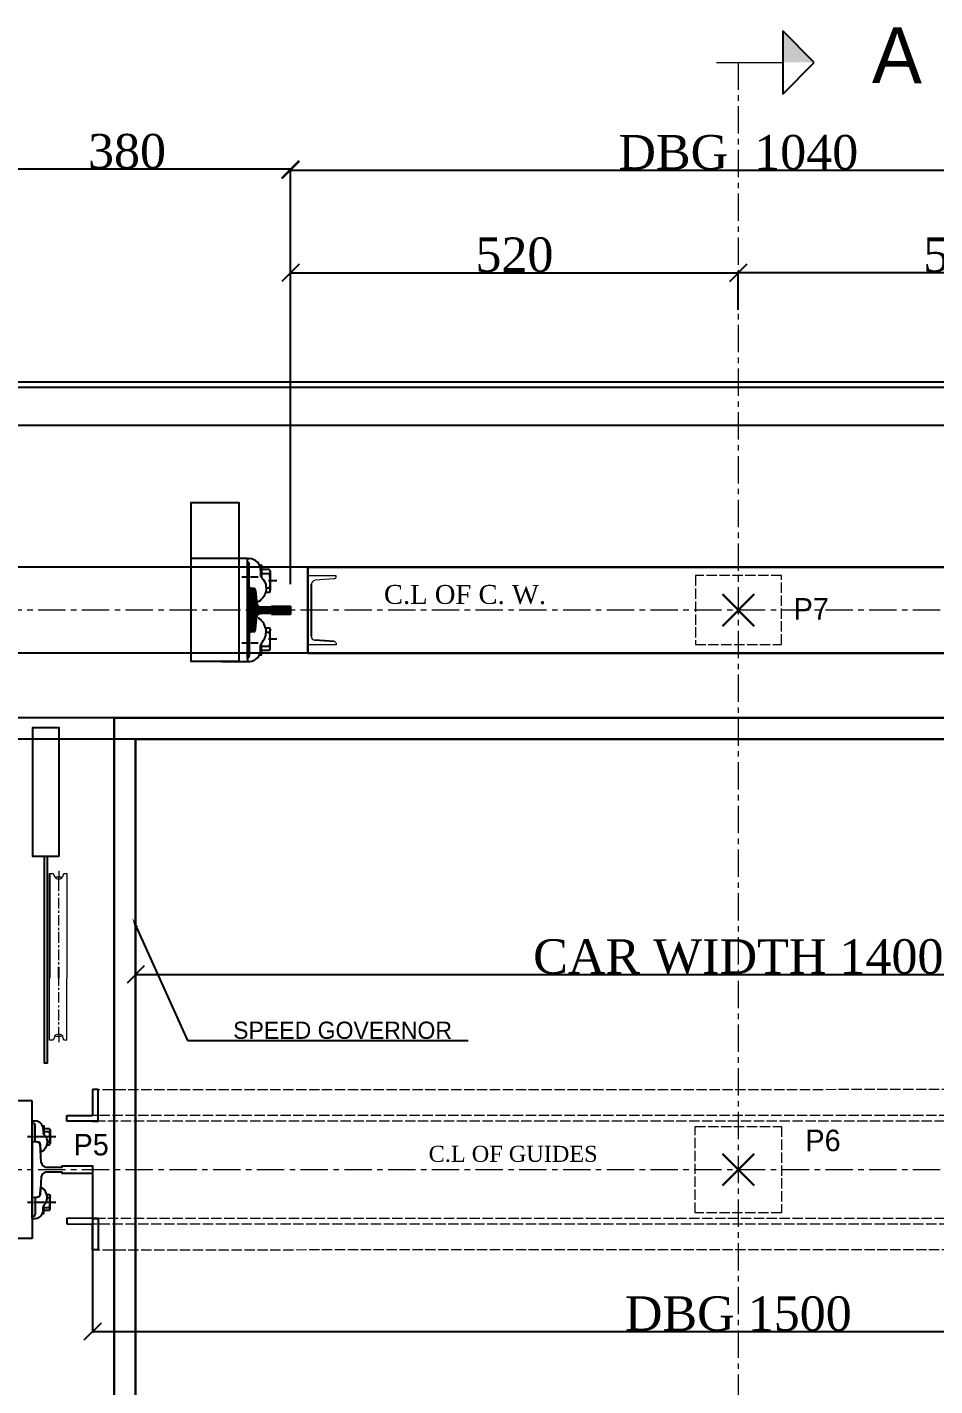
# Model space of a CAD drawing. Header units: millimetres. Extents: x -665 to 1024385, y -25305 to 3861.
# Drawn here: x 1713 to 2767, y -1580 to -1 of the extents above; entities that cross this region are included whole.
import ezdxf
from ezdxf import colors
from ezdxf.entities.mleader import LeaderData, LeaderLine
from ezdxf.math import Vec2, Vec3

# ---------------------------------------------------------------- set-up
doc = ezdxf.new("R2010")
doc.units = ezdxf.units.MM
for name, pattern in [('ACAD_ISO02W100', [15, 12, -3]), ('ACAD_ISO10W100', [18, 12, -3, 0, -3]), ('CENTER', [50.8, 31.75, -6.35, 6.35, -6.35]), ('CENTER2', [28.575, 19.05, -3.175, 3.175, -3.175])]:
    doc.linetypes.add(name, pattern=pattern)
for name, color, linetype in [('7', 6, 'ACAD_ISO10W100'), ('PDF_0', 7, 'Continuous'), ('PDF_gide rail', 7, 'Continuous'), ('Steel', 7, 'Continuous')]:
    doc.layers.add(name, color=color, linetype=linetype)
for name, color, linetype, lineweight in [('Car', 3, 'Continuous', 18), ('CL', 2, 'CENTER', 0), ('DL', 8, 'ACAD_ISO02W100', 0), ('step&guides', 3, 'Continuous', 30)]:
    doc.layers.add(name, color=color, linetype=linetype, lineweight=lineweight)
doc.styles.add('nassar2', font='cent.shx', dxfattribs={"height": 60})
doc.styles.add('top', font='cent.shx', dxfattribs={"height": 40})
doc.dimstyles.new('top', dxfattribs={"dimtxt": 35, "dimasz": 20, "dimexe": 1.25, "dimexo": 0.625, "dimtad": 1, "dimtxsty": 'top', "dimblk": 'OBLIQUE', "dimcen": 2.5, "dimadec": 0, "dimazin": 0, "dimtfac": 1, "dimtmove": 0, "dimatfit": 3, "dimldrblk": 'OBLIQUE', "dimfxl": 1, "dimarcsym": 0})
pattern_1 = [(45, (20053.08432, -10049.84649), (-0.08838834765, 0.08838834765), [])]

# ---------------------------------------------------------------- blocks, each defined once
blk = doc.blocks.new('_Oblique')
at = {"color": 0, "linetype": 'ByBlock', "lineweight": -2}
blk.add_line((-0.5, -0.5), (0.5, 0.5), dxfattribs=at)
blk = doc.blocks.new('*D3')
at = {"color": 0, "lineweight": -2, "transparency": 16777216}
for p, q in [((2018.7, -552.9), (2018.7, -285.3)), ((2018.7, -286.6), (2538.7, -286.6)), ((2538.7, -321), (2538.7, -285.3))]:
    blk.add_line(p, q, dxfattribs=at)
at = {"layer": 'Defpoints', "color": 0, "transparency": 16777216}
for p in [(2538.7, -286.6), (2538.7, -321.6), (2018.7, -553.6)]:
    blk.add_point(p, dxfattribs=at)
at = {"color": 0, "lineweight": -2, "transparency": 16777216, "xscale": 20, "yscale": 20, "zscale": 20, "rotation": 180}
blk.add_blockref('_Oblique', (2018.7, -286.6), dxfattribs=at)
at = {"color": 0, "lineweight": -2, "transparency": 16777216, "xscale": 20, "yscale": 20, "zscale": 20}
blk.add_blockref('_Oblique', (2538.7, -286.6), dxfattribs=at)
at = {"color": 0, "transparency": 16777216, "insert": (2278.7, -265.9), "char_height": 40, "attachment_point": 5, "style": 'top'}
blk.add_mtext('520', dxfattribs=at)
blk = doc.blocks.new('*D4')
at = {"color": 0, "lineweight": -2, "transparency": 16777216}
for p, q in [((2538.7, -329.8), (2538.7, -285.3)), ((3058.7, -286.6), (2538.7, -286.6)), ((3058.7, -552.9), (3058.7, -285.3))]:
    blk.add_line(p, q, dxfattribs=at)
at = {"layer": 'Defpoints', "color": 0, "transparency": 16777216}
for p in [(2538.7, -286.6), (2538.7, -330.4), (3058.7, -553.6)]:
    blk.add_point(p, dxfattribs=at)
at = {"color": 0, "lineweight": -2, "transparency": 16777216, "xscale": 20, "yscale": 20, "zscale": 20, "rotation": 180}
blk.add_blockref('_Oblique', (2538.7, -286.6), dxfattribs=at)
at = {"color": 0, "lineweight": -2, "transparency": 16777216, "xscale": 20, "yscale": 20, "zscale": 20}
blk.add_blockref('_Oblique', (3058.7, -286.6), dxfattribs=at)
at = {"color": 0, "transparency": 16777216, "insert": (2798.7, -265.9), "char_height": 40, "attachment_point": 5, "style": 'top'}
blk.add_mtext('520', dxfattribs=at)
blk = doc.blocks.new('*D5')
at = {"color": 0, "lineweight": -2, "transparency": 16777216}
for p, q in [((2018.7, -648.2), (2018.7, -166.3)), ((2018.7, -167.5), (3058.7, -167.5)), ((3058.7, -648.2), (3058.7, -166.3))]:
    blk.add_line(p, q, dxfattribs=at)
at = {"layer": 'Defpoints', "color": 0, "transparency": 16777216}
for p in [(3058.7, -167.5), (2018.7, -648.8), (3058.7, -648.8)]:
    blk.add_point(p, dxfattribs=at)
at = {"color": 0, "lineweight": -2, "transparency": 16777216, "xscale": 20, "yscale": 20, "zscale": 20, "rotation": 180}
blk.add_blockref('_Oblique', (2018.7, -167.5), dxfattribs=at)
at = {"color": 0, "lineweight": -2, "transparency": 16777216, "xscale": 20, "yscale": 20, "zscale": 20}
blk.add_blockref('_Oblique', (3058.7, -167.5), dxfattribs=at)
at = {"color": 0, "transparency": 16777216, "insert": (2538.7, -146.9), "char_height": 40, "attachment_point": 5, "style": 'top'}
blk.add_mtext('DBG  1040', dxfattribs=at)
blk = doc.blocks.new('*D6')
at = {"color": 0, "lineweight": -2, "transparency": 16777216}
for p, q in [((1638.7, -677.9), (1638.7, -165)), ((2018.7, -166.3), (1638.7, -166.3)), ((2018.7, -642.3), (2018.7, -165))]:
    blk.add_line(p, q, dxfattribs=at)
at = {"layer": 'Defpoints', "color": 0, "transparency": 16777216}
for p in [(1638.7, -166.3), (2018.7, -643), (1638.7, -678.6)]:
    blk.add_point(p, dxfattribs=at)
at = {"color": 0, "lineweight": -2, "transparency": 16777216, "xscale": 20, "yscale": 20, "zscale": 20, "rotation": 180}
blk.add_blockref('_Oblique', (1638.7, -166.3), dxfattribs=at)
at = {"color": 0, "lineweight": -2, "transparency": 16777216, "xscale": 20, "yscale": 20, "zscale": 20}
blk.add_blockref('_Oblique', (2018.7, -166.3), dxfattribs=at)
at = {"color": 0, "transparency": 16777216, "insert": (1828.7, -145.7), "char_height": 40, "attachment_point": 5, "style": 'top'}
blk.add_mtext('380', dxfattribs=at)
blk = doc.blocks.new('*D18')
at = {"color": 0, "lineweight": -2, "transparency": 16777216}
for p, q in [((1838, -828.6), (1221.1, -828.6)), ((1222.4, -1828.6), (1222.4, -828.6)), ((1888, -1828.6), (1221.1, -1828.6))]:
    blk.add_line(p, q, dxfattribs=at)
at = {"layer": 'Defpoints', "color": 0, "transparency": 16777216}
for p in [(1222.4, -828.6), (1838.7, -828.6), (1888.7, -1828.6)]:
    blk.add_point(p, dxfattribs=at)
at = {"color": 0, "lineweight": -2, "transparency": 16777216, "xscale": 20, "yscale": 20, "zscale": 20}
for p, rotation in [((1222.4, -828.6), 90), ((1222.4, -1828.6), 270)]:
    blk.add_blockref('_Oblique', p, dxfattribs=dict(at, rotation=rotation))
at = {"color": 0, "transparency": 16777216, "insert": (1201.7, -1278.6), "char_height": 40, "attachment_point": 5, "rotation": 90, "style": 'top'}
blk.add_mtext('CAR DEPTH 1000', dxfattribs=at)
blk = doc.blocks.new('*D29')
at = {"color": 0, "lineweight": -2, "transparency": 16777216}
for p, q in [((3288.7, -1324.7), (3288.7, -1517.9)), ((1788.7, -1333.7), (1788.7, -1517.9)), ((1788.7, -1516.7), (3288.7, -1516.7))]:
    blk.add_line(p, q, dxfattribs=at)
at = {"layer": 'Defpoints', "color": 0, "transparency": 16777216}
for p in [(3288.7, -1324.1), (1788.7, -1333.1), (3288.7, -1516.7)]:
    blk.add_point(p, dxfattribs=at)
at = {"color": 0, "lineweight": -2, "transparency": 16777216, "xscale": 20, "yscale": 20, "zscale": 20, "rotation": 180}
blk.add_blockref('_Oblique', (1788.7, -1516.7), dxfattribs=at)
at = {"color": 0, "lineweight": -2, "transparency": 16777216, "xscale": 20, "yscale": 20, "zscale": 20}
blk.add_blockref('_Oblique', (3288.7, -1516.7), dxfattribs=at)
at = {"color": 0, "transparency": 16777216, "insert": (2538.7, -1496), "char_height": 40, "attachment_point": 5, "style": 'top'}
blk.add_mtext('DBG 1500', dxfattribs=at)
blk = doc.blocks.new('*D30')
at = {"color": 0, "lineweight": -2, "transparency": 16777216}
for p, q in [((1838.7, -829.2), (1838.7, -1103.1)), ((3238.7, -829.2), (3238.7, -1103.1)), ((1838.7, -1101.9), (3238.7, -1101.9))]:
    blk.add_line(p, q, dxfattribs=at)
at = {"layer": 'Defpoints', "color": 0, "transparency": 16777216}
for p in [(1838.7, -828.6), (3238.7, -828.6), (3238.7, -1101.9)]:
    blk.add_point(p, dxfattribs=at)
at = {"color": 0, "lineweight": -2, "transparency": 16777216, "xscale": 20, "yscale": 20, "zscale": 20, "rotation": 180}
blk.add_blockref('_Oblique', (1838.7, -1101.9), dxfattribs=at)
at = {"color": 0, "lineweight": -2, "transparency": 16777216, "xscale": 20, "yscale": 20, "zscale": 20}
blk.add_blockref('_Oblique', (3238.7, -1101.9), dxfattribs=at)
at = {"color": 0, "transparency": 16777216, "insert": (2538.7, -1081.3), "char_height": 40, "attachment_point": 5, "style": 'top'}
blk.add_mtext('CAR WIDTH 1400', dxfattribs=at)
blk = doc.blocks.new('*D22')
at = {"color": 0, "lineweight": -2, "transparency": 16777216}
for p, q in [((1277.8, -678.6), (1222.4, -678.6)), ((1223.6, -828.6), (1223.6, -678.6)), ((1838, -828.6), (1222.4, -828.6))]:
    blk.add_line(p, q, dxfattribs=at)
at = {"layer": 'Defpoints', "color": 0, "transparency": 16777216}
for p in [(1223.6, -678.6), (1278.4, -678.6), (1838.7, -828.6)]:
    blk.add_point(p, dxfattribs=at)
at = {"color": 0, "lineweight": -2, "transparency": 16777216, "xscale": 20, "yscale": 20, "zscale": 20}
for p, rotation in [((1223.6, -678.6), 90), ((1223.6, -828.6), 270)]:
    blk.add_blockref('_Oblique', p, dxfattribs=dict(at, rotation=rotation))
at = {"color": 0, "transparency": 16777216, "insert": (1182.4, -753.6), "char_height": 40, "attachment_point": 5, "rotation": 90, "style": 'top'}
blk.add_mtext('150', dxfattribs=at)
blk = doc.blocks.new('*D31')
at = {"color": 0, "lineweight": -2, "transparency": 16777216}
for p, q in [((2038, -628.6), (1346.3, -628.6)), ((1347.6, -628.6), (1347.6, -728.6)), ((2038, -728.6), (1346.3, -728.6))]:
    blk.add_line(p, q, dxfattribs=at)
at = {"layer": 'Defpoints', "color": 0, "transparency": 16777216}
for p in [(2038.7, -628.6), (1347.6, -728.6), (2038.7, -728.6)]:
    blk.add_point(p, dxfattribs=at)
at = {"color": 0, "lineweight": -2, "transparency": 16777216, "xscale": 20, "yscale": 20, "zscale": 20}
for p, rotation in [((1347.6, -628.6), 90), ((1347.6, -728.6), 270)]:
    blk.add_blockref('_Oblique', p, dxfattribs=dict(at, rotation=rotation))
at = {"color": 0, "transparency": 16777216, "insert": (1306.3, -678.6), "char_height": 40, "attachment_point": 5, "rotation": 90, "style": 'top'}
blk.add_mtext('100', dxfattribs=at)
blk = doc.blocks.new('*D32')
at = {"color": 0, "lineweight": -2, "transparency": 16777216}
for p, q in [((2038, -728.6), (1346.3, -728.6)), ((1347.6, -728.6), (1347.6, -803.6)), ((2038, -803.6), (1346.3, -803.6))]:
    blk.add_line(p, q, dxfattribs=at)
at = {"layer": 'Defpoints', "color": 0, "transparency": 16777216}
for p in [(2038.7, -728.6), (1347.6, -803.6), (2038.7, -803.6)]:
    blk.add_point(p, dxfattribs=at)
at = {"color": 0, "lineweight": -2, "transparency": 16777216, "xscale": 20, "yscale": 20, "zscale": 20}
for p, rotation in [((1347.6, -728.6), 90), ((1347.6, -803.6), 270)]:
    blk.add_blockref('_Oblique', p, dxfattribs=dict(at, rotation=rotation))
at = {"color": 0, "transparency": 16777216, "insert": (1306.3, -766.1), "char_height": 40, "attachment_point": 5, "rotation": 90, "style": 'top'}
blk.add_mtext('75', dxfattribs=at)

msp = doc.modelspace()

# ---------------------------------------------------------------- hatches: boundary and pattern name
h = msp.add_hatch()
h.set_pattern_fill('ANSI31', color=256)
h.set_pattern_definition(pattern_1)
h.paths.add_polyline_path([(1968.667, -653.433), (1973.965, -653.433, -0.26508525), (1977.467, -656.117), (1979.281, -670.566, 0.36605419), (1983.858, -674.801), (1996.438, -674.801), (1996.438, -673.901), (2018.667, -673.901), (2018.667, -678.433), (1968.667, -678.433)])
h = msp.add_hatch()
h.set_pattern_fill('ANSI31', color=256)
h.set_pattern_definition(pattern_1)
edge = h.paths.add_edge_path()
edge.add_line((1968.667, -703.905), (1973.965, -703.905))
edge.add_arc((1973.362, -699.492), 4.453, 277.78596, 337.173125)
edge.add_line((1977.467, -701.22), (1979.281, -686.772))
edge.add_arc((1984.075, -687.362), 4.83, 452.566246, 532.987701, ccw=False)
edge.add_line((1983.858, -682.536), (1996.438, -682.536))
edge.add_line((1996.438, -682.536), (1996.438, -683.437))
edge.add_line((1996.438, -683.437), (2018.667, -683.437))
edge.add_line((2018.667, -683.437), (2018.667, -678.433))
edge.add_line((2018.667, -678.433), (1968.667, -678.433))
edge.add_line((1968.667, -678.433), (1968.667, -703.905))
at = {"layer": 'Car', "lineweight": 25, "ltscale": 4, "transparency": 16777216}
h = msp.add_hatch(color=256, dxfattribs=at)
h.dxf.hatch_style = 1
h.paths.add_polyline_path([(2590.334, -42.296), (2590.435, -5.545), (2626.865, -42.397)])

# ---------------------------------------------------------------- linework, layer by layer
for p, q in [((1968.667, -653.669), (1968.667, -618.617)), ((1973.965, -653.433), (1968.667, -653.433)), ((1968.667, -653.669), (1968.667, -703.669)), ((2042.443, -648.833), (2042.443, -708.779)), ((1983.858, -674.801), (1996.438, -674.801)), ((1996.438, -674.801), (1996.438, -673.783)), ((1996.438, -673.783), (2018.667, -673.783)), ((1996.438, -673.901), (2018.667, -673.901)), ((2018.667, -673.783), (2018.667, -683.083)), ((2018.667, -673.783), (2018.667, -683.083)), ((2018.667, -683.083), (2018.667, -673.783)), ((2018.667, -673.901), (2018.667, -683.201)), ((2018.667, -673.901), (2018.667, -683.201)), ((1983.858, -682.153), (1996.438, -682.153)), ((1996.438, -682.064), (1996.438, -683.083)), ((1996.438, -683.083), (2018.667, -683.083)), ((1996.438, -683.201), (2018.667, -683.201)), ((1973.965, -703.433), (1968.667, -703.433)), ((1968.667, -703.669), (1968.667, -738.249)), ((1973.965, -703.433), (1968.801, -703.433)), ((1738.803, -984.413), (1738.803, -1106.078)), ((1749.337, -1106.078), (1749.337, -1092.752)), ((1718.667, -1248.551), (1638.667, -1248.551)), ((1718.667, -1296.051), (1718.667, -1361.051)), ((1788.667, -1324.051), (1788.667, -1333.051)), ((1718.667, -1408.551), (1638.667, -1408.551))]:
    msp.add_line(p, q)
at = {"ltscale": 5, "transparency": 33554666}
for p, q in [((1795.184, -1235.476), (1788.611, -1235.486)), ((1788.611, -1235.486), (1788.657, -1265.433)), ((1795.24, -1271.997), (1795.184, -1235.476)), ((1758.71, -1265.479), (1788.657, -1265.433)), ((1758.72, -1272.053), (1758.71, -1265.479)), ((1795.24, -1271.997), (1758.72, -1272.053)), ((1788.667, -1272.007), (1795.24, -1271.997)), ((1758.72, -1385.049), (1758.71, -1391.622)), ((1795.24, -1385.105), (1758.72, -1385.049)), ((1788.667, -1385.095), (1795.24, -1385.105)), ((1795.24, -1385.105), (1795.184, -1421.625)), ((1758.71, -1391.622), (1788.657, -1391.668)), ((1788.611, -1421.615), (1788.657, -1391.668)), ((1795.184, -1421.625), (1788.611, -1421.615))]:
    msp.add_line(p, q, dxfattribs=at)
for points in [[(1958.667, -738.249), (1903.255, -738.249), (1903.255, -553.551), (1958.667, -553.551)], [(1749.363, -964.835), (1719.363, -964.835), (1719.363, -814.835), (1749.363, -814.835)], [(1736.356, -964.835), (1732.371, -964.835), (1732.376, -1204.465), (1736.36, -1204.465)]]:
    msp.add_lwpolyline(points, close=True)
for points in [[(1968.667, -618.617), (1903.255, -618.617)], [(1968.667, -738.485), (1938.667, -738.485)]]:
    msp.add_lwpolyline(points)
at = {"color": 7, "linetype": 'Continuous', "lineweight": 20, "true_color": 0x000007}
for points in [[(1738.803, -984.413), (1743.017, -984.413), (1744.597, -988.1)], [(1749.337, -981.253), (1749.337, -988.626), (1745.65, -988.626)], [(1749.337, -991.26), (1749.337, -988.626), (1749.337, -988.626)], [(1752.497, -988.626), (1749.337, -988.626), (1749.337, -988.626)], [(1749.337, -1004.954), (1749.337, -991.26), (1749.337, -991.26)], [(1754.077, -988.1), (1755.131, -984.413), (1758.817, -984.413), (1758.817, -1106.078)], [(1749.337, -1010.221), (1749.337, -1007.587), (1749.337, -1007.587)], [(1749.337, -1024.968), (1749.337, -1012.854), (1749.337, -1012.854)], [(1749.337, -1030.235), (1749.337, -1027.601), (1749.337, -1027.601)], [(1749.337, -1044.982), (1749.337, -1032.868), (1749.337, -1032.868)], [(1749.337, -1050.249), (1749.337, -1047.616), (1749.337, -1047.616)], [(1749.337, -1064.996), (1749.337, -1052.356), (1749.337, -1052.356)], [(1749.337, -1070.263), (1749.337, -1067.63), (1749.337, -1067.63)], [(1749.337, -1085.011), (1749.337, -1072.897), (1749.337, -1072.897)], [(1749.337, -1090.277), (1749.337, -1087.644), (1749.337, -1087.644)], [(1738.803, -1178.234), (1738.803, -1106.078), (1738.803, -1106.078)], [(1749.337, -1115.032), (1749.337, -1106.078), (1749.337, -1106.078)], [(1749.337, -1119.772), (1749.337, -1117.139), (1749.337, -1117.139)], [(1758.817, -1178.234), (1758.817, -1106.078), (1758.817, -1106.078), (1758.817, -1106.078)], [(1749.337, -1134.519), (1749.337, -1122.405), (1749.337, -1122.405)], [(1749.337, -1139.786), (1749.337, -1137.679), (1749.337, -1137.679)], [(1749.337, -1155.06), (1749.337, -1142.42), (1749.337, -1142.42)], [(1749.337, -1159.8), (1749.337, -1157.167), (1749.337, -1157.167)], [(1749.337, -1171.388), (1749.337, -1162.434), (1749.337, -1162.434)], [(1744.597, -1174.548), (1743.017, -1178.234), (1738.803, -1178.234)], [(1749.337, -1171.388), (1749.337, -1174.021), (1745.65, -1174.021)], [(1752.497, -1174.021), (1749.337, -1174.021), (1749.337, -1180.341)], [(1758.817, -1178.234), (1755.131, -1178.234), (1754.077, -1174.548)]]:
    msp.add_lwpolyline(points, dxfattribs=at)
for points in [[(1749.337, -991.26), (1747.23, -991.26), (1745.124, -989.68), (1744.597, -987.573)], [(1754.077, -987.573), (1753.551, -989.68), (1751.444, -991.26), (1749.337, -991.26)], [(1744.597, -1174.021), (1745.124, -1171.914), (1747.23, -1170.861), (1749.337, -1170.861)], [(1749.337, -1170.861), (1751.444, -1170.861), (1753.551, -1171.914), (1754.077, -1174.021)]]:
    msp.add_open_spline(points, degree=3, dxfattribs=at)
at = {"color": 7, "linetype": 'Continuous', "lineweight": 20}
msp.add_open_spline([(1749.337, -1170.861), (1751.444, -1170.861), (1753.551, -1171.914), (1754.077, -1174.021)], degree=3, dxfattribs=at)
at = {"layer": 'Car', "lineweight": 25, "ltscale": 4, "transparency": 33554666}
for p, q in [((2590.435, -5.545, -114), (2590.233, -79.047, -114)), ((2626.865, -42.397, -114), (2590.435, -5.545, -114)), ((2590.233, -79.047, -114), (2626.981, -42.523, -114))]:
    msp.add_line(p, q, dxfattribs=at)
at = {"layer": 'Car', "ltscale": 4, "transparency": 33554666}
msp.add_line((2513.546, -42.296, -114), (2590.334, -42.296, -114), dxfattribs=at)
at = {"layer": 'Car', "linetype": 'CENTER2', "lineweight": 30, "ltscale": 4, "transparency": 33554666}
for p, q in [((2520.17, -697.047), (2557.163, -660.054)), ((2557.163, -697.047), (2520.17, -660.054)), ((2557.163, -1347.047), (2520.17, -1310.054)), ((2520.17, -1347.047), (2557.163, -1310.054))]:
    msp.add_line(p, q, dxfattribs=at)
at = {"layer": 'CL'}
for p, q in [((2538.667, -42.296, -110.467), (2538.667, -2625.854)), ((3433.667, -678.551), (1643.667, -678.551)), ((3433.667, -1328.551), (1643.667, -1328.551))]:
    msp.add_line(p, q, dxfattribs=at)
at = {"layer": 'DL'}
for p, q in [((3282.149, -1235.476), (1788.611, -1235.74)), ((3308.841, -1265.464), (1758.71, -1265.794)), ((3318.614, -1271.997), (1758.72, -1272.053)), ((3318.614, -1385.105), (1758.719, -1385.381)), ((3308.841, -1391.637), (1788.656, -1391.851)), ((3282.149, -1421.625), (1793.136, -1421.881))]:
    msp.add_line(p, q, dxfattribs=at)
for points in [[(2488.804, -718.452), (2588.804, -718.452), (2588.804, -638.452), (2488.804, -638.452)], [(2588.667, -1378.551), (2488.667, -1378.551), (2488.667, -1278.551), (2588.667, -1278.551)]]:
    msp.add_lwpolyline(points, close=True, dxfattribs=at)
at = {"layer": 'PDF_0', "lineweight": 25}
for points in [[(1968.667, -618.617), (1971.168, -618.617)], [(1968.667, -622.081), (1968.667, -735.257)], [(1968.667, -735.257), (1968.667, -622.081)], [(1968.667, -622.081), (1968.667, -735.257)], [(1970.68, -651.324), (1970.68, -625.451)], [(1994.112, -631.309), (1984.837, -631.309)], [(1971.995, -640.422), (1961.982, -640.422)], [(1973.93, -640.422), (1972.892, -640.422)], [(1981.198, -640.422), (1974.557, -640.422)], [(1983.861, -631.797), (1983.861, -637.656)], [(1994.112, -644.49), (1993.136, -644.49)], [(1995.068, -633.95), (1995.068, -655.43)], [(2002.899, -644.49), (1995.089, -644.49)], [(2002.899, -644.49), (1995.089, -644.49)], [(1976.05, -653.277), (1974.097, -653.277), (1971.481, -653.188)], [(1978.002, -655.718), (1978.979, -667.434)], [(1990.207, -652.789), (1994.112, -652.789)], [(1978.002, -701.148), (1978.979, -689.431)], [(1970.68, -705.541), (1970.68, -731.414)], [(1976.05, -703.588), (1974.097, -703.588), (1971.481, -703.677)], [(1990.207, -704.077), (1994.112, -704.077)], [(1995.068, -722.915), (1995.068, -701.436)], [(1971.995, -716.914), (1961.982, -716.914)], [(1973.93, -716.914), (1972.892, -716.914)], [(1981.198, -716.914), (1974.557, -716.914)], [(1983.861, -725.068), (1983.861, -719.21)], [(1994.112, -725.556), (1984.837, -725.556)], [(1994.112, -712.376), (1993.136, -712.376)], [(2002.899, -712.376), (1995.089, -712.376)], [(2002.899, -712.376), (1995.089, -712.376)], [(2069.347, -714.915), (2046.691, -713.499)], [(1968.667, -738.249), (1971.168, -738.249)], [(1718.667, -1385.139), (1718.667, -1248.551)], [(1718.667, -1271.963), (1718.667, -1385.139)], [(1718.667, -1271.963), (1722.473, -1271.963)], [(1718.667, -1271.963), (1718.667, -1408.551)], [(1720.051, -1274.731), (1718.667, -1274.731)], [(1721.435, -1271.963), (1721.435, -1271.963)], [(1722.127, -1295.15), (1722.127, -1276.808)], [(1719.705, -1290.305), (1713.064, -1290.305)], [(1721.089, -1290.305), (1720.397, -1290.305)], [(1728.703, -1290.305), (1721.781, -1290.305)], [(1730.087, -1290.305), (1729.049, -1290.305)], [(1737.355, -1290.305), (1730.433, -1290.305)], [(1731.471, -1281.307), (1731.471, -1285.46)], [(1738.739, -1280.961), (1732.164, -1280.961)], [(1738.739, -1290.305), (1737.701, -1290.305)], [(1746.007, -1290.305), (1739.085, -1290.305)], [(1739.416, -1282.833), (1739.416, -1298.06)], [(1725.934, -1296.534), (1724.55, -1296.534), (1722.703, -1296.375)], [(1727.777, -1299.377), (1728.146, -1306.563)], [(1728.011, -1306.57), (1728.011, -1306.57)], [(1735.97, -1296.188), (1738.739, -1296.188)], [(1727.777, -1357.725), (1728.146, -1350.538)], [(1728.011, -1350.531), (1728.011, -1350.531)], [(1719.705, -1366.797), (1713.064, -1366.797)], [(1721.089, -1366.797), (1720.397, -1366.797)], [(1728.703, -1366.797), (1721.781, -1366.797)], [(1722.127, -1361.952), (1722.127, -1380.294)], [(1730.087, -1366.797), (1729.049, -1366.797)], [(1737.355, -1366.797), (1730.433, -1366.797)], [(1731.471, -1375.795), (1731.471, -1371.642)], [(1735.97, -1360.913), (1738.739, -1360.913)], [(1738.739, -1366.797), (1737.701, -1366.797)], [(1746.007, -1366.797), (1739.085, -1366.797)], [(1739.416, -1374.269), (1739.416, -1359.041)], [(1720.051, -1382.37), (1718.667, -1382.37)], [(1718.667, -1385.139), (1722.473, -1385.139)], [(1721.435, -1385.139), (1721.435, -1385.139)], [(1738.739, -1376.141), (1732.164, -1376.141)]]:
    msp.add_lwpolyline(points, dxfattribs=at)
for points in [[(1982.884, -626.428), (1984.837, -626.428), (1984.837, -640.096, -0.19879356), (1983.861, -637.9)], [(1984.849, -640.092, -0.4769017), (1981.884, -668.544, -0.14500939), (1980.687, -668.899)], [(1994.115, -631.708, -0.42555746), (1994.112, -636.191), (1984.837, -636.191)], [(1989.719, -657.671), (1994.112, -657.671, 0.42555746), (1994.115, -653.187)], [(1984.849, -716.773, 0.4769017), (1981.884, -688.321, 0.14500939), (1980.687, -687.967)], [(1989.719, -699.195), (1994.112, -699.195, -0.42555746), (1994.115, -703.678)], [(1982.884, -730.438), (1984.837, -730.438), (1984.837, -716.769, 0.19879356), (1983.861, -718.966)], [(1994.115, -725.158, 0.42555746), (1994.112, -720.674), (1984.837, -720.674)], [(1730.779, -1277.5), (1732.164, -1277.5), (1732.164, -1287.19, -0.19879356), (1731.472, -1285.633)], [(1732.172, -1287.187, -0.4769017), (1730.07, -1307.357, -0.14500939), (1729.222, -1307.609)], [(1738.741, -1281.243, -0.42555746), (1738.739, -1284.422), (1732.164, -1284.422)], [(1735.624, -1299.649), (1738.739, -1299.649, 0.42555746), (1738.741, -1296.471)], [(1732.172, -1369.914, 0.4769017), (1730.07, -1349.744, 0.14500939), (1729.222, -1349.493)], [(1730.779, -1379.601), (1732.164, -1379.601), (1732.164, -1369.911, 0.19879356), (1731.472, -1371.469)], [(1738.741, -1375.858, 0.42555746), (1738.739, -1372.68), (1732.164, -1372.68)], [(1735.624, -1357.453), (1738.739, -1357.453, -0.42555746), (1738.741, -1360.631)]]:
    msp.add_lwpolyline(points, format="xyb", dxfattribs=at)
at = {"layer": 'PDF_0', "lineweight": 13}
msp.add_lwpolyline([(2069.347, -714.915), (2069.819, -714.915), (2070.291, -715.387), (2070.763, -715.859), (2071.235, -716.331), (2071.707, -716.803), (2071.707, -717.275), (2071.707, -718.691), (2038.667, -718.691), (2038.667, -638.449), (2071.235, -638.449), (2071.235, -639.865), (2071.235, -640.337), (2071.235, -640.809), (2070.763, -641.281), (2070.763, -641.753), (2070.291, -641.753), (2069.819, -642.225), (2069.347, -642.225), (2068.875, -642.225), (2047.163, -643.641)], dxfattribs=at)
at = {"layer": 'PDF_0', "lineweight": 25}
for centre, radius, start, end in [((1967.621, -625.581), 3.062, 2.434631, 70.02521), ((1970.018, -632.417), 13.848, 1.552295, 85.235699), ((1961.65, -644.734), 33.439, 345.750386, 14.249614), ((1972.811, -651.512), 2.139, 174.959214, 231.567757), ((1974.909, -656.191), 3.129, 8.692489, 68.627127), ((1980.25, -667.68), 1.295, 169.047572, 289.745947), ((1972.811, -705.353), 2.139, 128.432243, 185.040786), ((1974.909, -700.675), 3.129, 291.372873, 351.307511), ((1961.65, -712.131), 33.439, 345.750386, 14.249614), ((1970.018, -724.449), 13.848, 274.764301, 358.447705), ((1967.621, -731.284), 3.062, 289.97479, 357.565369), ((1719.959, -1276.9), 2.171, 2.434631, 87.565369), ((1721.658, -1281.746), 9.817, 1.552295, 85.235699), ((1715.726, -1290.478), 23.705, 345.750386, 14.249614), ((1723.331, -1295.332), 1.217, 171.37106, 238.964463), ((1725.414, -1298.983), 2.503, 19.297379, 78.009648), ((1729.263, -1306.49), 1.119, 183.74321, 267.900618), ((1729.263, -1350.611), 1.119, 92.099382, 176.25679), ((1723.331, -1361.769), 1.217, 121.035537, 188.62894), ((1715.726, -1366.624), 23.705, 345.750386, 14.249614), ((1719.959, -1380.201), 2.171, 272.434631, 357.565369), ((1721.658, -1375.356), 9.817, 274.764301, 358.447705)]:
    msp.add_arc(centre, radius, start, end, dxfattribs=at)
at = {"layer": 'PDF_0', "lineweight": 13}
for centre, radius, start, end in [((2048.484, -649.584), 6.088, 102.536666, 172.915956), ((2047.487, -708.486), 5.052, 183.31753, 266.638158)]:
    msp.add_arc(centre, radius, start, end, dxfattribs=at)
at = {"layer": 'PDF_gide rail', "lineweight": 25}
for points in [[(1977.467, -656.117), (1979.253, -670.639)], [(1977.467, -700.748), (1979.253, -686.227)], [(1977.467, -700.748), (1979.253, -686.227)], [(1724.56, -1360.577), (1718.667, -1361.051), (1718.667, -1296.051), (1718.667, -1296.051)], [(1724.56, -1296.525), (1718.667, -1296.051), (1718.667, -1361.051), (1718.667, -1361.051)], [(1728.846, -1320.163), (1727.777, -1298.155)], [(1734.243, -1325.551), (1753.395, -1325.551), (1753.395, -1324.051), (1788.667, -1324.051), (1788.667, -1333.051), (1753.395, -1333.051), (1753.395, -1331.551), (1734.243, -1331.551)], [(1728.846, -1336.939), (1727.777, -1357.725)]]:
    msp.add_lwpolyline(points, dxfattribs=at)
for centre, radius, start, end in [((1973.362, -657.845), 4.453, 22.826875, 82.21404), ((1984.075, -669.976), 4.83, 186.566958, 267.433754), ((1983.753, -686.665), 4.514, 88.658898, 175.558563), ((1973.362, -699.02), 4.453, 277.78596, 337.173125), ((1973.362, -699.02), 4.453, 277.78596, 337.173125), ((1723.884, -1300.527), 4.059, 16.461538, 80.409321), ((1736.247, -1318.146), 7.671, 195.2431, 254.857488), ((1736.247, -1338.956), 7.671, 105.142512, 164.7569), ((1723.884, -1356.575), 4.059, 279.590679, 343.538462), ((1723.884, -1356.575), 4.059, 279.590679, 343.538462)]:
    msp.add_arc(centre, radius, start, end, dxfattribs=at)
at = {"layer": 'Steel'}
msp.add_line((1638.667, -419.551), (3438.667, -419.551), dxfattribs=at)
msp.add_lwpolyline([(1638.667, -463.551), (3438.667, -463.551), (3438.667, -413.551), (1638.667, -413.551)], close=True, dxfattribs=at)
at = {"layer": 'step&guides'}
for p, q in [((1813.667, -803.551), (3263.667, -803.551)), ((1813.667, -803.551), (1813.667, -1853.551)), ((1838.667, -828.551), (3238.667, -828.551)), ((1838.667, -828.551), (1838.667, -1828.551))]:
    msp.add_line(p, q, dxfattribs=at)
msp.add_lwpolyline([(2038.667, -728.551), (3038.667, -728.57), (3038.667, -628.57), (2038.667, -628.551)], close=True, dxfattribs=at)

# ---------------------------------------------------------------- texts
at = {"ltscale": 4, "transparency": 33554666, "insert": (2752.157, -1.5, -114), "char_height": 65, "attachment_point": 3, "rotation": 359.727953}
msp.add_mtext_dynamic_manual_height_columns('A', width=315.98199, gutter_width=125, heights=[0], dxfattribs=at)
at = {"linetype": 'ACAD_ISO02W100', "ltscale": 4, "transparency": 33554666, "char_height": 25, "attachment_point": 1}
for s, insert in [('P7', (2602.966, -664.574)), ('P5', (1766.642, -1286.958)), ('P6', (2616.627, -1282.079))]:
    msp.add_mtext_dynamic_manual_height_columns(s, width=377.71746, gutter_width=125, heights=[0], dxfattribs=dict(at, insert=insert))
at = {"layer": '7', "ltscale": 4, "attachment_point": 1}
for s, width, gutter_width, insert, char_height in [('{\\Fcent|c0;C.L OF C. W.}', 920.85121, 12.5, (2127.1, -649.288), 22), ('{\\Fcadnw-1|c0;SPEED GOVERNOR}', 812.66208, 175, (1952.005, -1156.542), 20), ('\\pxt1;{\\Fcent|c0;C.L OF GUIDES}', 686.44118, 9.318, (2179.038, -1300.789), 18.63605)]:
    msp.add_mtext_dynamic_manual_height_columns(s, width=width, gutter_width=gutter_width, heights=[0], dxfattribs=dict(at, insert=insert, char_height=char_height))

# ---------------------------------------------------------------- dimensions: what is measured, and where the dimension line sits
for base, p1, p2, text, picture, middle in [((3058.667, -167.534), (2018.667, -648.783), (3058.667, -648.783), 'DBG  <>', '*D5', (2538.667, -167.534)), ((3238.667, -1101.878), (1838.667, -828.551), (3238.667, -828.551), 'CAR WIDTH <>', '*D30', (2538.667, -1101.878)), ((3288.667, -1516.673), (1788.667, -1333.051), (3288.667, -1324.051), 'DBG <>', '*D29', (2538.667, -1516.673))]:
    dim = msp.add_linear_dim(base=base, p1=p1, p2=p2, text=text, dimstyle='top')
    dim.commit()
    dim.dimension.update_dxf_attribs({"geometry": picture, "text_midpoint": middle, "dimtype": 160})
for base, p1, p2, picture, middle in [((1638.667, -166.284), (2018.667, -642.953), (1638.667, -678.551), '*D6', (1828.667, -166.284)), ((2538.667, -286.567), (2018.667, -553.551), (2538.667, -321.603), '*D3', (2278.667, -286.567))]:
    dim = msp.add_linear_dim(base=base, p1=p1, p2=p2, dimstyle='top')
    dim.commit()
    dim.dimension.update_dxf_attribs({"geometry": picture, "text_midpoint": middle, "dimtype": 160})
dim = msp.add_linear_dim(base=(2538.667, -286.567), p1=(3058.667, -553.551), p2=(2538.667, -330.401), angle=180, dimstyle='top')
dim.commit()
dim.dimension.update_dxf_attribs({"geometry": '*D4', "text_midpoint": (2798.667, -286.567), "dimtype": 160})
for base, p1, p2, picture, middle in [((1347.577, -728.551), (2038.667, -628.551), (2038.667, -728.551), '*D31', (1326.952, -678.551)), ((1223.61, -678.551), (1838.667, -828.551), (1278.44, -678.551), '*D22', (1202.985, -753.551)), ((1347.577, -803.551), (2038.667, -728.551), (2038.667, -803.551), '*D32', (1326.952, -766.051))]:
    dim = msp.add_linear_dim(base=base, p1=p1, p2=p2, angle=90, dimstyle='top', override={"dimtmove": 1})
    dim.commit()
    dim.dimension.update_dxf_attribs({"geometry": picture, "text_midpoint": middle, "dimtype": 160})
dim = msp.add_linear_dim(base=(1222.36, -828.551), p1=(1888.667, -1828.551), p2=(1838.667, -828.551), angle=90, text='CAR DEPTH <>', dimstyle='top')
dim.commit()
dim.dimension.update_dxf_attribs({"geometry": '*D18', "text_midpoint": (1222.36, -1278.551), "dimtype": 160})

# ---------------------------------------------------------------- leaders
ml = msp.add_multileader_mtext('Standard')
ml.set_content('', color=256, style='nassar2')
ml.set_leader_properties()
ml.build(insert=Vec2(0, 0))
ml.multileader.update_dxf_attribs({"text_left_attachment_type": 6, "text_right_attachment_type": 6, "arrow_head_size": 12})
ctx = ml.context
ctx.base_point, ctx.char_height, ctx.arrow_head_size, ctx.landing_gap_size, ctx.plane_origin = Vec3(2224.94, -1178.598), 60, 12, 0.09, Vec3(1759.113, -1135.961)
ctx.left_attachment, ctx.right_attachment = 6, 6
notes = []
notes.append((ctx, [(0, (1, 1, 0), (1898.99, -1178.598), (1, 0), 325.95, [(0, [(1834.781, -1036.147)], 0, [])])]))
ctx.mtext.insert, ctx.mtext.flow_direction = Vec3(2225.03, -1118.598), 5
for ctx, leaders in notes:
    for number, flags, end, landing, length, lines in leaders:
        leader = LeaderData()
        leader.index, (leader.has_last_leader_line, leader.has_dogleg_vector, leader.attachment_direction) = number, flags
        leader.last_leader_point, leader.dogleg_vector, leader.dogleg_length = Vec3(end), Vec3(landing), length
        for number, points, colour, breaks in lines:
            line = LeaderLine()
            line.index, line.vertices, line.color, line.breaks = number, Vec3.list(points), colors.encode_raw_color(colour), breaks
            leader.lines.append(line)
        ctx.leaders.append(leader)

doc.saveas('drawing.dxf')
